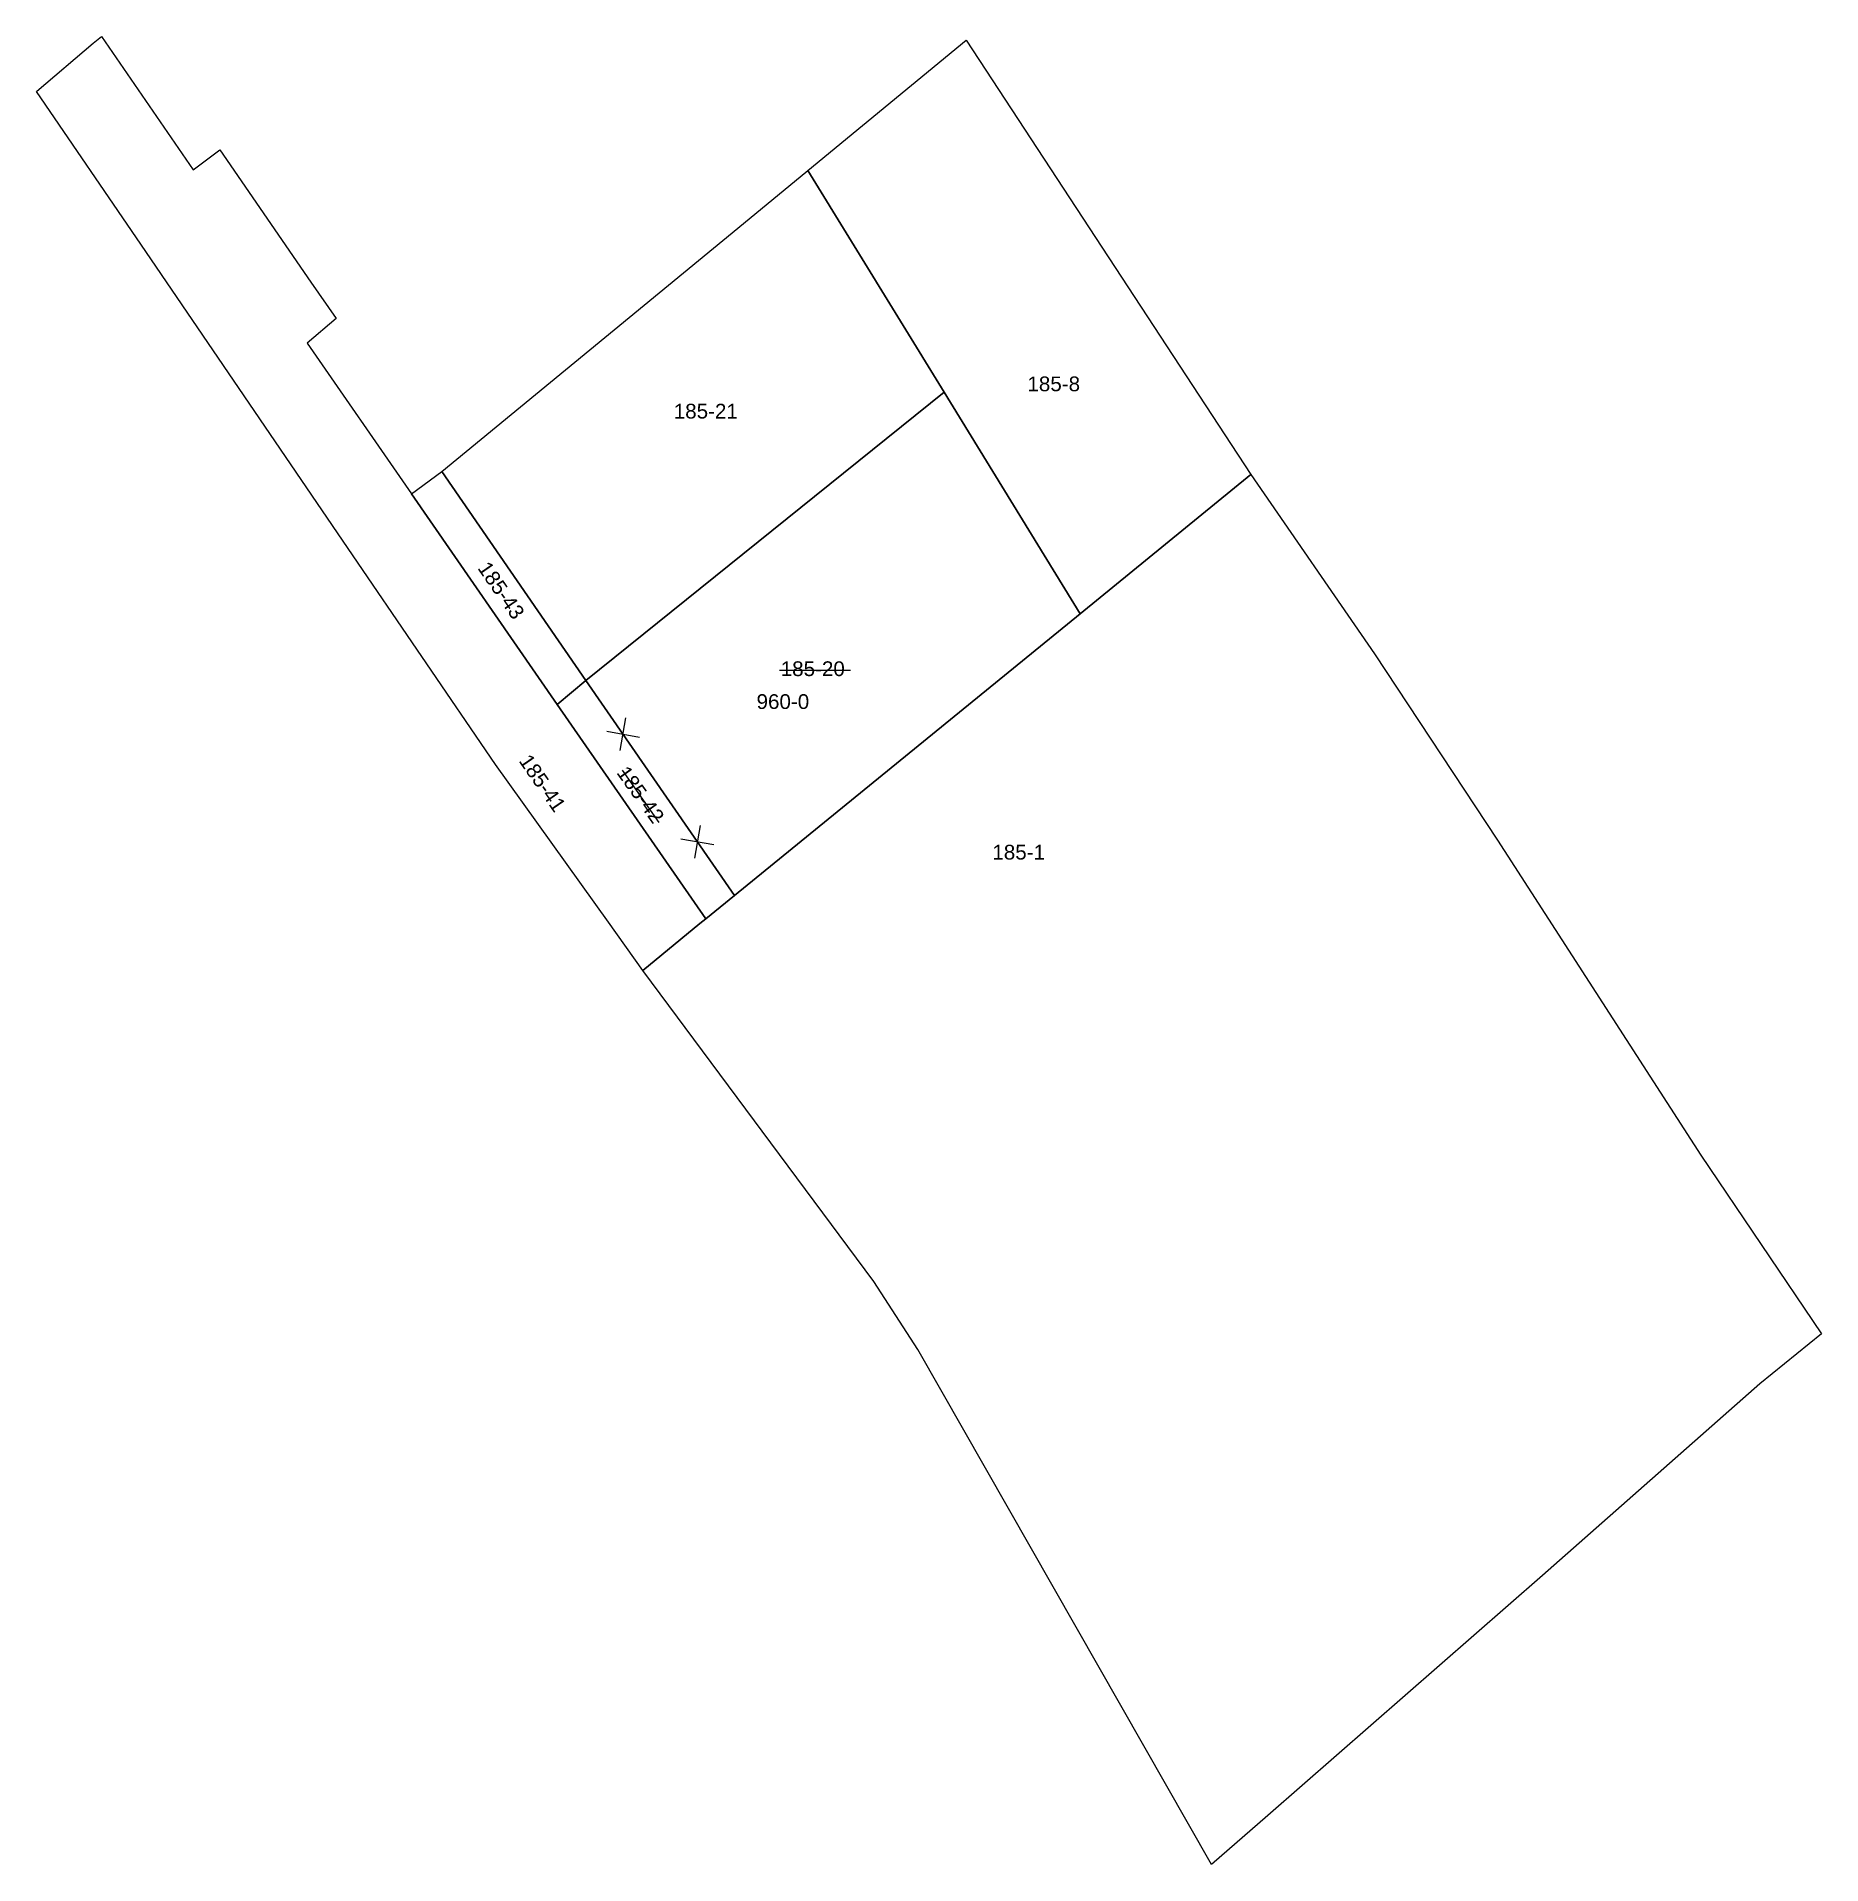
# Model space of a CAD drawing. Header units: metres. Extents: x 7512708 to 7512829, y 4693918 to 4694042.
import ezdxf

# ---------------------------------------------------------------- set-up
doc = ezdxf.new("R2010")
doc.units = ezdxf.units.M
for name, color, linetype in [('Nr Parceles Baze', 7, 'Continuous'), ('Parcela Baze', 7, 'Continuous'), ('Parcelat_Fqinje', 8, 'Continuous')]:
    doc.layers.add(name, color=color, linetype=linetype)
doc.layers.add('Nr-Ri', color=1, linetype='Continuous', lineweight=0)
doc.layers.add('Parc-Re', color=1, linetype='Continuous', lineweight=0)
doc.styles.get("Standard").update_dxf_attribs({"font": 'arial.ttf'})

msp = doc.modelspace()

# ---------------------------------------------------------------- linework, layer by layer
at = {"layer": 'Parc-Re', "flags": 128}
for points in [[(7512758.16, 4693998.72), (7512762.99, 4693998.72)], [(7512747.35, 4693993.27), (7512747.75, 4693995.49)], [(7512746.44, 4693994.58), (7512748.66, 4693994.18)], [(7512747.5, 4693991.93), (7512749.97, 4693988.38)], [(7512752.79, 4693988.19), (7512752.39, 4693985.97)], [(7512751.48, 4693987.28), (7512753.7, 4693986.88)]]:
    msp.add_lwpolyline(points, dxfattribs=at)
at = {"layer": 'Parcela Baze'}
for points in [[(7512769.33, 4694017.59), (7512778.56, 4694002.55), (7512755.11, 4693983.43), (7512745.03, 4693998.03), (7512769.33, 4694017.59)], [(7512745.03, 4693998.03), (7512755.11, 4693983.43), (7512753.16, 4693981.84), (7512743.09, 4693996.39), (7512745.03, 4693998.03)]]:
    msp.add_lwpolyline(points, dxfattribs=at)
at = {"layer": 'Parcelat_Fqinje'}
for points in [[(7512752.77, 4693981.52), (7512748.89, 4693978.35), (7512746.56, 4693981.61), (7512738.89, 4693992.33), (7512728.9, 4694006.98), (7512721.85, 4694017.33), (7512714.82, 4694027.63), (7512707.75, 4694038), (7512707.78, 4694038.02), (7512711.59, 4694041.27), (7512712.17, 4694041.72), (7512718.37, 4694032.67), (7512720.18, 4694034.03), (7512726.37, 4694025.06), (7512728.08, 4694022.58), (7512726.12, 4694020.91), (7512733.2, 4694010.68), (7512743.09, 4693996.39), (7512753.16, 4693981.84), (7512752.77, 4693981.52)], [(7512770.84, 4694041.48), (7512790.16, 4694012.01), (7512778.56, 4694002.55), (7512769.33, 4694017.59), (7512760.1, 4694032.64), (7512770.84, 4694041.48)], [(7512760.1, 4694032.64), (7512769.33, 4694017.59), (7512745.03, 4693998.03), (7512735.25, 4694012.2), (7512755.34, 4694028.72), (7512760.1, 4694032.64)], [(7512735.25, 4694012.2), (7512745.03, 4693998.03), (7512743.09, 4693996.39), (7512733.2, 4694010.68), (7512735.25, 4694012.2)], [(7512828.87, 4693953.69), (7512824.7, 4693950.28), (7512809.94, 4693937.28), (7512791.3, 4693921), (7512787.49, 4693917.67), (7512767.56, 4693952.63), (7512764.56, 4693957.24), (7512748.89, 4693978.35), (7512752.77, 4693981.52), (7512753.16, 4693981.84), (7512755.11, 4693983.43), (7512778.56, 4694002.55), (7512790.16, 4694012.01), (7512798.54, 4693999.83), (7512806.89, 4693987.19), (7512820.69, 4693965.81), (7512828.87, 4693953.69)]]:
    msp.add_lwpolyline(points, dxfattribs=at)

# ---------------------------------------------------------------- texts
at = {"layer": 'Nr Parceles Baze'}
msp.add_text('185-20', height=1, dxfattribs=at).set_placement((7512758.25, 4693998.32))
msp.add_text('185-42', height=1, rotation=305.5807, dxfattribs=at).set_placement((7512747.07, 4693991.76))
at = {"layer": 'Nr-Ri'}
msp.add_text('960-0', height=1, dxfattribs=at).set_placement((7512756.61, 4693996.09))
at = {"layer": 'Parcelat_Fqinje'}
for s, p in [('185-8', (7512774.99, 4694017.65)), ('185-21', (7512750.99, 4694015.8)), ('185-1', (7512772.61, 4693985.87))]:
    msp.add_text(s, height=1, dxfattribs=at).set_placement(p)
for s, p in [('185-43', (7512737.64, 4694005.65)), ('185-41', (7512740.44, 4693992.57))]:
    msp.add_text(s, height=1, rotation=304.5762, dxfattribs=at).set_placement(p)

doc.saveas('drawing.dxf')
